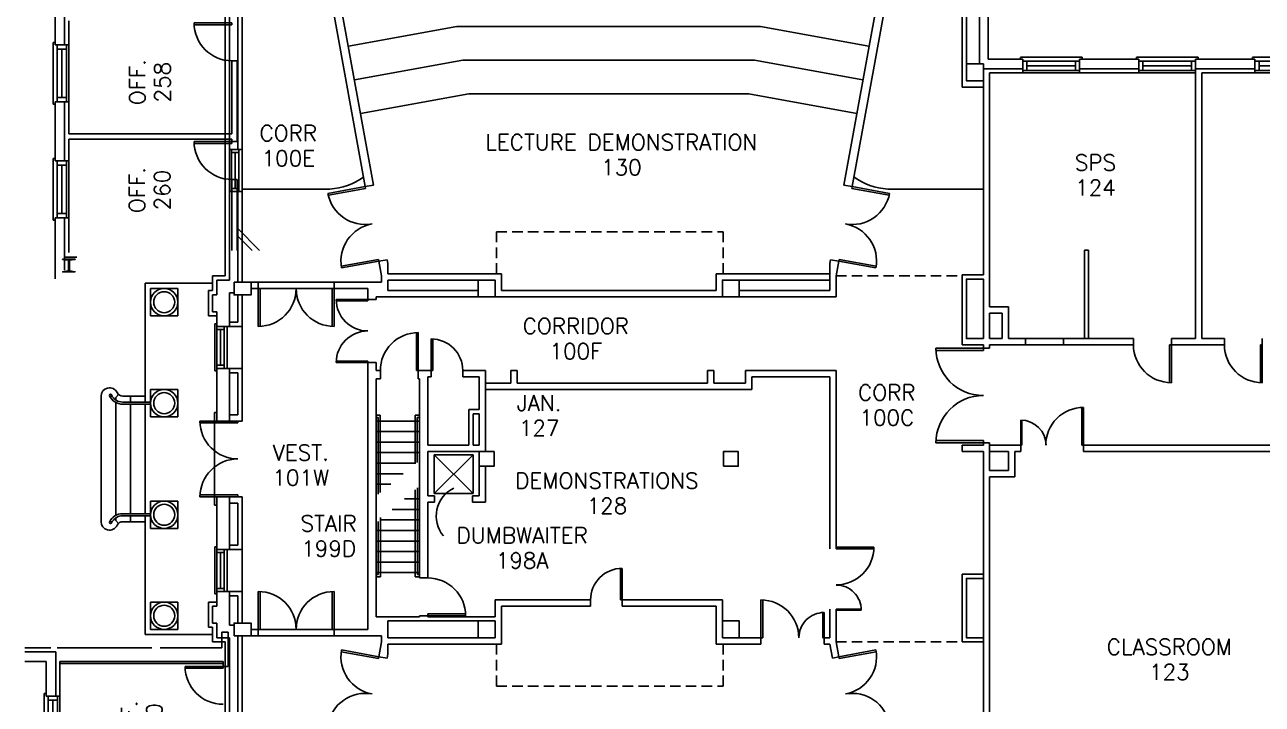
# Model space of a CAD drawing. Extents: x 225 to 2834, y 93 to 2722.
# Drawn here: x 303 to 1479, y 1125 to 1771 of the extents above; entities that cross this region are included whole.
import ezdxf
from ezdxf.enums import TextEntityAlignment as Align

# ---------------------------------------------------------------- set-up
doc = ezdxf.new("R2010")
doc.units = 0
doc.header["$LTSCALE"] = 40
doc.header["$MEASUREMENT"] = 0
doc.linetypes.add('HIDDEN', pattern=[0.375, 0.25, -0.125])
doc.layers.get('0').update_dxf_attribs({"linetype": 'CONTINUOUS'})
for name, color, linetype in [('A-AREA-IDEN', 3, 'CONTINUOUS'), ('A-DOOR', 7, 'CONTINUOUS'), ('A-FLOR-STRS', 7, 'CONTINUOUS'), ('A-GLAZ', 2, 'CONTINUOUS'), ('A-STRS-RAIL', 7, 'CONTINUOUS'), ('A-WALL', 7, 'CONTINUOUS'), ('S-COLS', 3, 'CONTINUOUS')]:
    doc.layers.add(name, color=color, linetype=linetype)
doc.styles.add('SIMPLEX', font='simplex', dxfattribs={"height": 23})

# ---------------------------------------------------------------- blocks, each defined once
blk = doc.blocks.new('AD04A', base_point=(489.664, 570.31))
for p, q in [((488.664, 571.31), (488.664, 570.31)), ((488.713, 570.31), (488.713, 571.309)), ((490.616, 570.31), (490.616, 571.309)), ((490.664, 571.31), (490.664, 570.31)), ((488.664, 570.31), (488.713, 570.31)), ((490.664, 570.31), (490.616, 570.31))]:
    blk.add_line(p, q)
for centre, start, end in [((488.664, 570.31), 0, 90), ((490.664, 570.31), 90, 180)]:
    blk.add_arc(centre, 1, start, end)
blk = doc.blocks.new('Q')
at = {"layer": 'A-STRS-RAIL', "style": 'SIMPLEX'}
for tag, p in [('ROOM', (2.01, 4.02)), ('NUMBER', (2.01, -15.09))]:
    blk.add_attdef(tag, text='', height=12, dxfattribs=at).set_placement(p, align=Align.CENTER)
blk = doc.blocks.new('AD05A', base_point=(203.035, 424.492))
for p, q in [((203.035, 424.492), (203.084, 424.492)), ((203.035, 424.492), (203.035, 423.492)), ((203.084, 423.493), (203.084, 424.492))]:
    blk.add_line(p, q)
blk.add_arc((203.035, 424.492), 1, 270, 0)
blk = doc.blocks.new('AD03A', base_point=(6.133, 5.024))
for p, q in [((6.133, 6.024), (6.133, 5.024)), ((6.182, 5.024), (6.182, 6.022)), ((6.133, 5.024), (6.182, 5.024))]:
    blk.add_line(p, q)
blk.add_arc((6.133, 5.024), 1, 0, 90)
blk = doc.blocks.new('WDO')
at = {"layer": 'A-GLAZ'}
for p, q in [((2681.4, 408.1), (2681.4, 462.1)), ((2683.6, 408.1), (2683.6, 462.1)), ((2692.6, 408.1), (2692.6, 462.1)), ((2696.3, 464.4), (2694.4, 464.4)), ((2696.3, 405.8), (2696.3, 464.4)), ((2683.6, 458.1), (2692.6, 458.1)), ((2688.1, 412.1), (2688.1, 458.1)), ((2683.6, 412.1), (2692.6, 412.1)), ((2694.4, 405.8), (2696.3, 405.8))]:
    blk.add_line(p, q, dxfattribs=at)
at = {"layer": 'A-WALL'}
for p, q in [((2681.4, 462.1), (2694.4, 462.1)), ((2681.4, 408.1), (2694.4, 408.1))]:
    blk.add_line(p, q, dxfattribs=at)

msp = doc.modelspace()

# ---------------------------------------------------------------- linework, layer by layer
at = {"layer": 'A-AREA-IDEN'}
msp.add_arc((723.24349, 1303.59597), 29.32209, 115.18001603, 219.75206161, dxfattribs=at)
at = {"layer": 'A-FLOR-STRS'}
for p, q in [((592.80032, 1614.55709), (509.39123, 1614.55709)), ((1122.98214, 1614.55709), (1213.89123, 1614.55709)), ((375.39123, 1417.60767), (375.39123, 1357.96574)), ((389.39123, 1411.66567), (389.39123, 1357.96574)), ((417.39123, 1417.60767), (396.04034, 1417.60767)), ((403.39123, 1417.60767), (403.39123, 1411.98595)), ((403.39123, 1409.98595), (403.39123, 1357.96574)), ((640.74162, 1399.45766), (636.89123, 1399.45766)), ((638.74162, 1397.45766), (636.89123, 1397.45766)), ((677.89123, 1393.96574), (636.89123, 1393.96574)), ((677.89123, 1383.96574), (636.89123, 1383.96574)), ((677.89123, 1373.96574), (636.89123, 1373.96574)), ((375.39123, 1298.32381), (375.39123, 1357.96574)), ((389.39123, 1304.2658), (389.39123, 1357.96574)), ((403.39123, 1305.94552), (403.39123, 1357.96574)), ((677.89123, 1363.96574), (636.89123, 1363.96574)), ((674.2932, 1353.96574), (636.89123, 1353.96574)), ((662.61416, 1343.96574), (636.89123, 1343.96574)), ((650.93512, 1333.96574), (636.89123, 1333.96574)), ((663.84734, 1319.96574), (677.89123, 1319.96574)), ((652.1683, 1309.96574), (677.89123, 1309.96574)), ((417.39123, 1298.32381), (396.04034, 1298.32381)), ((403.39123, 1298.32381), (403.39123, 1303.94552)), ((636.89123, 1296.88498), (636.89123, 1207.96574)), ((640.48926, 1299.96574), (677.89123, 1299.96574)), ((636.89123, 1289.96574), (677.89123, 1289.96574)), ((636.89123, 1279.96574), (677.89123, 1279.96574)), ((636.89123, 1269.96574), (677.89123, 1269.96574)), ((636.89123, 1259.96574), (677.89123, 1259.96574)), ((636.89123, 1249.96574), (677.89123, 1249.96574))]:
    msp.add_line(p, q, dxfattribs=at)
for centre, radius, start, end in [((590.00189, 1673.1909), 58.70056, 272.73249741, 306.36633239), ((1125.78057, 1673.1909), 58.70056, 233.63366761, 267.26750259), ((1125.78057, 1673.1909), 58.70056, 233.63366761, 267.26750259), ((383.39123, 1417.60767), 8, 25.37693353, 180), ((383.39123, 1298.32381), 8, 180, 334.62306647)]:
    msp.add_arc(centre, radius, start, end, dxfattribs=at)
at = {"layer": 'A-GLAZ'}
for p, q in [((497.39123, 1652.17057), (497.39123, 1612.17057)), ((499.39123, 1652.17057), (499.39123, 1612.17057)), ((506.39123, 1649.17057), (499.39123, 1649.17057)), ((502.89123, 1649.17057), (502.89123, 1615.17057)), ((506.39123, 1652.17057), (506.39123, 1612.17057)), ((509.39123, 1652.17057), (509.39123, 1612.17057)), ((506.39123, 1615.17057), (499.39123, 1615.17057)), ((483.39123, 1486.29763), (483.39123, 1441.63385)), ((485.39123, 1486.29763), (483.39123, 1486.29763)), ((485.39123, 1483.96574), (485.39123, 1443.96574)), ((492.39123, 1483.96574), (492.39123, 1443.96574)), ((495.39123, 1483.96574), (495.39123, 1443.96574)), ((509.39123, 1483.96574), (509.39123, 1443.96574)), ((492.39123, 1480.96574), (485.39123, 1480.96574)), ((488.89123, 1480.96574), (488.89123, 1446.96574)), ((492.39123, 1446.96574), (485.39123, 1446.96574)), ((485.39123, 1441.63385), (483.39123, 1441.63385)), ((483.39123, 1229.63385), (483.39123, 1274.29763)), ((485.39123, 1274.29763), (483.39123, 1274.29763)), ((485.39123, 1231.96574), (485.39123, 1271.96574)), ((492.39123, 1231.96574), (492.39123, 1271.96574)), ((495.39123, 1231.96574), (495.39123, 1271.96574)), ((509.39123, 1231.96574), (509.39123, 1271.96574)), ((492.39123, 1268.96574), (485.39123, 1268.96574)), ((488.89123, 1234.96574), (488.89123, 1268.96574)), ((492.39123, 1234.96574), (485.39123, 1234.96574)), ((485.39123, 1229.63385), (483.39123, 1229.63385))]:
    msp.add_line(p, q, dxfattribs=at)
at = {"layer": 'A-STRS-RAIL'}
for p, q in [((389.39123, 1416.42281), (391.96506, 1419.20402)), ((389.39123, 1416.42281), (389.39123, 1413.99649)), ((422.39123, 1411.98595), (396.04034, 1411.98595)), ((422.39123, 1409.98595), (396.04034, 1409.98595)), ((638.74162, 1324.34797), (638.74162, 1397.45766)), ((640.74162, 1326.06044), (640.74162, 1399.45766)), ((673.89123, 1355.33294), (673.89123, 1399.45766)), ((677.89123, 1399.45766), (673.89123, 1399.45766)), ((675.89123, 1354.67568), (675.89123, 1397.45766)), ((677.89123, 1397.45766), (675.89123, 1397.45766)), ((676.04084, 1330.40624), (676.04084, 1247.96574)), ((674.04084, 1328.69377), (674.04084, 1245.96574)), ((422.39123, 1305.94552), (396.04034, 1305.94552)), ((389.39123, 1299.50867), (389.39123, 1301.93498)), ((389.39123, 1299.50867), (391.96506, 1296.72745)), ((422.39123, 1303.94552), (396.04034, 1303.94552)), ((638.89123, 1298.59745), (638.89123, 1247.96574)), ((640.89123, 1300.30992), (640.89123, 1245.96574)), ((636.89123, 1247.96574), (638.89123, 1247.96574)), ((676.04084, 1247.96574), (677.89123, 1247.96574)), ((636.89123, 1245.96574), (640.89123, 1245.96574)), ((674.04084, 1245.96574), (677.89123, 1245.96574))]:
    msp.add_line(p, q, dxfattribs=at)
for centre in [(384.29474, 1418.41452), (384.29474, 1297.51695)]:
    msp.add_circle(centre, 1, dxfattribs=at)
for centre, radius, start, end in [((396.04034, 1423.98595), 14, 205.37693353, 270), ((396.04034, 1423.98595), 12, 205.37693353, 270), ((396.04034, 1423.60767), 6, 205.37693353, 270), ((396.04034, 1291.94552), 14, 90, 154.62306647), ((396.04034, 1291.94552), 12, 90, 154.62306647), ((396.04034, 1292.32381), 6, 90, 154.62306647)]:
    msp.add_arc(centre, radius, start, end, dxfattribs=at)
at = {"layer": 'A-WALL', "color": 4}
for p, q in [((493.39123, 1531.96574), (493.39123, 2141.21771)), ((713.59387, 1769.00358), (610.70305, 1750.29616)), ((857.89123, 1769.00358), (713.59387, 1769.00358)), ((857.89123, 1769.00358), (1002.18859, 1769.00358)), ((1002.18859, 1769.00358), (1105.07941, 1750.29616)), ((719.2235, 1737.00358), (616.33268, 1718.29616)), ((857.89123, 1737.00358), (719.2235, 1737.00358)), ((857.89123, 1737.00358), (996.55896, 1737.00358)), ((996.55896, 1737.00358), (1099.44978, 1718.29616)), ((724.85313, 1705.00358), (621.96231, 1686.29616)), ((857.89123, 1705.00358), (724.85313, 1705.00358)), ((857.89123, 1705.00358), (990.92933, 1705.00358)), ((990.92933, 1705.00358), (1093.82015, 1686.29616)), ((493.39123, 1531.96574), (481.39123, 1531.96574)), ((481.39123, 1531.96574), (481.39123, 1517.96574)), ((481.39123, 1517.96574), (477.39123, 1517.96574)), ((477.39123, 1517.96574), (477.39123, 1493.96574)), ((477.39123, 1493.96574), (485.39123, 1493.96574)), ((477.39123, 1221.96574), (485.39123, 1221.96574)), ((477.39123, 1197.96574), (477.39123, 1221.96574)), ((481.39123, 1197.96574), (477.39123, 1197.96574)), ((481.39123, 1183.96574), (481.39123, 1197.96574)), ((493.39123, 1183.96574), (481.39123, 1183.96574)), ((493.39123, 1183.96574), (493.39123, 574.71376))]:
    msp.add_line(p, q, dxfattribs=at)
at = {"layer": 'A-WALL'}
for p, q in [((634.3343, 1618.25022), (577.76219, 1929.39682)), ((1081.44816, 1618.25022), (1138.02027, 1929.39682)), ((626.46334, 1616.81914), (569.89123, 1927.96574)), ((1089.31912, 1616.81914), (1145.89123, 1927.96574)), ((331.75489, 1751.53242), (331.75489, 1807.78242)), ((340.75489, 1751.53242), (340.75489, 1807.78242)), ((344.75489, 1751.60823), (344.75489, 1774.51662)), ((499.75489, 1736.47899), (499.75489, 1667.01662)), ((499.75489, 1736.47899), (504.75489, 1736.47899)), ((504.75489, 1736.47899), (504.75489, 1659.67255)), ((1213.89123, 1717.46574), (1213.89123, 1728.96574)), ((1213.89123, 1717.46574), (1197.89123, 1717.46574)), ((1213.89123, 1532.96574), (1213.89123, 1724.96574)), ((1219.89123, 1502.46574), (1219.89123, 1724.96574)), ((1415.64123, 1724.96574), (1415.64123, 1472.46574)), ((1421.64123, 1724.96574), (1421.64123, 1472.46574)), ((1213.89123, 1711.46574), (1193.89123, 1711.46574)), ((331.75489, 1641.28242), (331.75489, 1697.53242)), ((340.75489, 1641.28242), (340.75489, 1697.53242)), ((344.75489, 1667.01662), (344.75489, 1697.53242)), ((344.75489, 1667.01662), (499.75489, 1667.01662)), ((344.75489, 1662.01662), (499.75489, 1662.01662)), ((344.75489, 1641.28242), (344.75489, 1662.01662)), ((499.75489, 1662.01662), (499.75489, 1659.67255)), ((499.75489, 1659.67255), (504.75489, 1659.67255)), ((497.39123, 1652.17057), (509.39123, 1652.17057)), ((499.75489, 1623.67255), (499.75489, 1556.28242)), ((499.75489, 1623.67255), (504.75489, 1623.67255)), ((504.75489, 1623.67255), (504.75489, 1556.24607)), ((497.39123, 1612.17057), (509.39123, 1612.17057)), ((626.46334, 1616.81914), (634.3343, 1618.25022)), ((1089.31912, 1616.81914), (1081.44816, 1618.25022)), ((331.75489, 1529.28242), (331.75489, 1587.28242)), ((340.75489, 1537.28242), (340.75489, 1587.28242)), ((344.75489, 1554.28242), (344.75489, 1587.28242)), ((526.08833, 1556.28242), (504.75489, 1577.61586)), ((519.01726, 1556.28242), (504.75489, 1570.54479)), ((1309.89123, 1472.46574), (1309.89123, 1556.46574)), ((1313.89123, 1472.46574), (1313.89123, 1556.46574)), ((352.25489, 1549.78242), (340.75489, 1549.78242)), ((639.34309, 1545.9805), (647.21405, 1547.41159)), ((641.89123, 1531.96574), (639.34309, 1545.9805)), ((647.89123, 1543.6871), (647.21405, 1547.41159)), ((647.89123, 1533.96574), (647.89123, 1543.6871)), ((1067.89123, 1543.6871), (1068.56841, 1547.41159)), ((1067.89123, 1517.96574), (1067.89123, 1543.6871)), ((1076.43937, 1545.9805), (1068.56841, 1547.41159)), ((1073.89123, 1531.96574), (1076.43937, 1545.9805)), ((641.89123, 1525.96574), (641.89123, 1531.96574)), ((755.89123, 1533.96574), (647.89123, 1533.96574)), ((755.89123, 1533.96574), (755.89123, 1517.96574)), ((959.89123, 1533.96574), (1067.89123, 1533.96574)), ((959.89123, 1533.96574), (959.89123, 1517.96574)), ((1073.89123, 1511.96574), (1073.89123, 1531.96574)), ((1193.89123, 1532.96574), (1193.89123, 1466.46574)), ((1213.89123, 1532.96574), (1193.89123, 1532.96574)), ((1197.89123, 1528.96574), (1197.89123, 1472.46574)), ((1213.89123, 1528.96574), (1197.89123, 1528.96574)), ((1213.89123, 1472.46574), (1213.89123, 1528.96574)), ((417.39123, 1524.98595), (417.39123, 1411.98595)), ((481.39123, 1524.98595), (417.39123, 1524.98595)), ((448.39123, 1519.98595), (422.39123, 1519.98595)), ((422.39123, 1519.98595), (422.39123, 1493.98595)), ((448.39123, 1519.98595), (448.39123, 1493.98595)), ((497.39123, 1527.96574), (485.39123, 1527.96574)), ((485.39123, 1527.96574), (485.39123, 1513.96574)), ((517.89123, 1525.96574), (524.83255, 1525.96574)), ((517.89123, 1519.96574), (524.83255, 1519.96574)), ((524.83255, 1525.96574), (641.89123, 1525.96574)), ((524.83255, 1519.96574), (524.83255, 1525.96574)), ((524.83255, 1519.96574), (628.89123, 1519.96574)), ((596.83255, 1519.96574), (596.83255, 1525.96574)), ((628.89123, 1519.96574), (628.89123, 1509.60679)), ((749.89123, 1527.96574), (647.89123, 1527.96574)), ((647.89123, 1517.96574), (647.89123, 1527.96574)), ((733.89123, 1517.96574), (647.89123, 1517.96574)), ((959.89123, 1517.96574), (755.89123, 1517.96574)), ((965.89123, 1527.96574), (1067.89123, 1527.96574)), ((965.89123, 1527.96574), (965.89123, 1511.96574)), ((981.89123, 1517.96574), (1067.89123, 1517.96574)), ((485.39123, 1513.96574), (481.39123, 1513.96574)), ((481.39123, 1513.96574), (481.39123, 1497.96574)), ((501.89123, 1515.95137), (497.39123, 1515.95137)), ((505.39123, 1487.96574), (505.39123, 1513.96574)), ((509.39123, 1483.96574), (509.39123, 1513.96574)), ((628.89123, 1509.60679), (636.89123, 1509.60679)), ((733.89123, 1511.96574), (636.89123, 1511.96574)), ((636.89123, 1511.96574), (636.89123, 1509.60679)), ((965.89123, 1511.96574), (749.89123, 1511.96574)), ((981.89123, 1511.96574), (1073.89123, 1511.96574)), ((448.39123, 1493.98595), (422.39123, 1493.98595)), ((481.39123, 1497.96574), (485.39123, 1497.96574)), ((485.39123, 1497.96574), (485.39123, 1483.96574)), ((1219.89123, 1472.46574), (1219.89123, 1496.46574)), ((1231.89123, 1472.46574), (1231.89123, 1496.46574)), ((1237.89123, 1472.46574), (1237.89123, 1502.46574)), ((485.39123, 1483.96574), (509.39123, 1483.96574)), ((497.39123, 1487.96574), (505.39123, 1487.96574)), ((1254, 1466.46574), (1254, 1472.46574)), ((1290, 1466.46574), (1290, 1472.46574)), ((1356.57505, 1466.46574), (1356.57505, 1472.46574)), ((1392.57505, 1466.46574), (1392.57505, 1472.46574)), ((1442.96949, 1466.46574), (1442.96949, 1472.46574)), ((1478.96949, 1466.46574), (1478.96949, 1472.46574)), ((1213.89123, 1466.46574), (1213.89123, 1463.253)), ((1213.89123, 1463.253), (1219.89123, 1463.253)), ((1219.89123, 1466.46574), (1219.89123, 1463.253)), ((628.89123, 1449.60679), (628.89123, 1195.96574)), ((628.89123, 1449.60679), (636.89123, 1449.60679)), ((636.89123, 1449.60679), (636.89123, 1442.05757)), ((485.39123, 1393.96574), (485.39123, 1443.96574)), ((485.39123, 1443.96574), (509.39123, 1443.96574)), ((497.39123, 1439.96574), (505.39123, 1439.96574)), ((505.39123, 1439.96574), (505.39123, 1399.96574)), ((509.39123, 1443.96574), (509.39123, 1393.96574)), ((640.81047, 1442.05757), (640.81047, 1434.05757)), ((676.81047, 1442.05757), (676.81047, 1434.05757)), ((685.89123, 1370.96574), (685.89123, 1436.05757)), ((689.15254, 1442.05757), (689.15254, 1436.05757)), ((719.15254, 1442.05757), (719.15254, 1436.05757)), ((734.89123, 1436.05757), (734.89123, 1404.96574)), ((740.89123, 1442.05757), (740.89123, 1364.96574)), ((764.89123, 1442.05757), (770.89123, 1442.05757)), ((764.89123, 1442.05757), (764.89123, 1430.05757)), ((770.89123, 1442.05757), (770.89123, 1430.05757)), ((951.89123, 1442.05757), (957.89123, 1442.05757)), ((951.89123, 1442.05757), (951.89123, 1430.05757)), ((957.89123, 1442.05757), (957.89123, 1430.05757)), ((987.89123, 1442.05757), (987.89123, 1430.05757)), ((993.89123, 1436.05757), (993.89123, 1424.05757)), ((1067.89123, 1436.05757), (1067.89123, 1272.41864)), ((1073.89123, 1442.05757), (1073.89123, 1272.41864)), ((422.39123, 1423.98595), (422.39123, 1397.98595)), ((448.39123, 1423.98595), (422.39123, 1423.98595)), ((448.39123, 1423.98595), (448.39123, 1397.98595)), ((636.89123, 1434.05757), (636.89123, 1296.48962)), ((677.89123, 1244.8154), (677.89123, 1434.05757)), ((417.39123, 1409.98595), (417.39123, 1357.96574)), ((483.32441, 1402.05633), (483.32441, 1357.96574)), ((485.39123, 1402.05633), (483.32441, 1402.05633)), ((497.39123, 1399.96574), (505.39123, 1399.96574)), ((734.89123, 1404.96574), (724.89123, 1404.96574)), ((724.89123, 1404.96574), (724.89123, 1370.96574)), ((734.89123, 1400.96574), (728.89123, 1400.96574)), ((728.89123, 1400.96574), (728.89123, 1370.96574)), ((734.89123, 1400.96574), (734.89123, 1370.96574)), ((448.39123, 1397.98595), (422.39123, 1397.98595)), ((485.39123, 1393.96574), (509.39123, 1393.96574)), ((485.39123, 1393.96574), (509.39123, 1393.96574)), ((724.89123, 1370.96574), (685.89123, 1370.96574)), ((685.89123, 1322.96574), (685.89123, 1364.96574)), ((734.89123, 1364.96574), (685.89123, 1364.96574)), ((734.89123, 1370.96574), (728.89123, 1370.96574)), ((734.89123, 1364.96574), (734.89123, 1322.96574)), ((1193.89123, 1370.96574), (1193.89123, 1364.96574)), ((1213.89123, 1373.253), (1219.89123, 1373.253)), ((1213.89123, 1373.253), (1213.89123, 1370.96574)), ((1213.89123, 1364.96574), (1213.89123, 1004.46574)), ((1219.89123, 1373.253), (1219.89123, 1346.96574)), ((1237.89123, 1364.96574), (1237.89123, 1346.96574)), ((1243.89123, 1364.96574), (1243.89123, 1340.96574)), ((1249.45578, 1370.96574), (1249.45578, 1364.96574)), ((1309.19136, 1370.96574), (1309.19136, 1364.96574)), ((417.39123, 1305.94552), (417.39123, 1357.96574)), ((483.32441, 1313.87514), (483.32441, 1357.96574)), ((673.89123, 1353.46824), (673.89123, 1355.33294)), ((692, 1325), (729, 1362)), ((692, 1362), (729, 1325)), ((692, 1362), (729, 1362)), ((692, 1325), (692, 1362)), ((729, 1362), (729, 1325)), ((740.89123, 1350.96574), (740.89123, 1316.96574)), ((1219.89123, 1340.96574), (1219.89123, 990.96574)), ((448.39123, 1317.94552), (422.39123, 1317.94552)), ((422.39123, 1291.94552), (422.39123, 1317.94552)), ((448.39123, 1291.94552), (448.39123, 1317.94552)), ((485.39123, 1321.96574), (485.39123, 1271.96574)), ((485.39123, 1321.96574), (509.39123, 1321.96574)), ((509.39123, 1271.96574), (509.39123, 1321.96574)), ((729, 1325), (692, 1325)), ((692.39123, 1316.96574), (692.39123, 1322.96574)), ((728.39123, 1316.96574), (728.39123, 1322.96574)), ((485.39123, 1313.87514), (483.32441, 1313.87514)), ((497.39123, 1315.96574), (505.39123, 1315.96574)), ((505.39123, 1275.96574), (505.39123, 1315.96574)), ((685.89123, 1244.8154), (685.89123, 1316.96574)), ((417.39123, 1190.94552), (417.39123, 1303.94552)), ((640.89123, 1302.17461), (640.89123, 1300.30992)), ((448.39123, 1291.94552), (422.39123, 1291.94552)), ((485.39123, 1271.96574), (509.39123, 1271.96574)), ((497.39123, 1275.96574), (505.39123, 1275.96574)), ((1193.89123, 1248.46574), (1193.89123, 1183.96574)), ((1213.89123, 1248.46574), (1193.89123, 1248.46574)), ((685.89123, 1244.8154), (677.89123, 1244.8154)), ((1197.89123, 1244.46574), (1197.89123, 1187.96574)), ((1213.89123, 1244.46574), (1197.89123, 1244.46574)), ((485.39123, 1231.96574), (509.39123, 1231.96574)), ((485.39123, 1217.96574), (485.39123, 1231.96574)), ((497.39123, 1227.96574), (505.39123, 1227.96574)), ((505.39123, 1227.96574), (505.39123, 1201.96574)), ((509.39123, 1231.96574), (509.39123, 1201.96574)), ((749.89123, 1223.96574), (840.61831, 1223.96574)), ((749.89123, 1207.96574), (749.89123, 1223.96574)), ((840.61831, 1223.96574), (840.61831, 1217.96574)), ((965.89123, 1223.96574), (870.61831, 1223.96574)), ((870.61831, 1223.96574), (870.61831, 1217.96574)), ((965.89123, 1187.96574), (965.89123, 1223.96574)), ((448.39123, 1221.94552), (422.39123, 1221.94552)), ((422.39123, 1195.94552), (422.39123, 1221.94552)), ((448.39123, 1195.94552), (448.39123, 1221.94552)), ((481.39123, 1217.96574), (485.39123, 1217.96574)), ((481.39123, 1201.96574), (481.39123, 1217.96574)), ((755.89123, 1181.96574), (755.89123, 1217.96574)), ((755.89123, 1217.96574), (840.61831, 1217.96574)), ((959.89123, 1217.96574), (870.61831, 1217.96574)), ((959.89123, 1181.96574), (959.89123, 1217.96574)), ((1067.89123, 1215.30252), (1067.89123, 1187.96574)), ((1073.89123, 1215.30252), (1073.89123, 1183.96574)), ((485.39123, 1201.96574), (481.39123, 1201.96574)), ((485.39123, 1187.96574), (485.39123, 1201.96574)), ((501.89123, 1199.98011), (497.39123, 1199.98011)), ((677.89123, 1207.96574), (636.89123, 1207.96574)), ((749.89123, 1203.96574), (647.89123, 1203.96574)), ((647.89123, 1203.96574), (647.89123, 1187.96574)), ((685.89123, 1208.8154), (677.89123, 1208.8154)), ((677.89123, 1207.96574), (677.89123, 1208.8154)), ((685.89123, 1207.96574), (685.89123, 1208.8154)), ((749.89123, 1207.96574), (685.89123, 1207.96574)), ((749.89123, 1187.96574), (749.89123, 1203.96574)), ((481.39123, 1190.94552), (417.39123, 1190.94552)), ((448.39123, 1195.94552), (422.39123, 1195.94552)), ((497.39123, 1187.96574), (485.39123, 1187.96574)), ((490.28512, 1178.55409), (490.28512, 1193.2984)), ((496.28512, 1193.2984), (490.28512, 1193.2984)), ((496.28512, 1165.55409), (496.28512, 1193.2984)), ((517.89123, 1195.96574), (524.83255, 1195.96574)), ((517.89123, 1189.96574), (524.83255, 1189.96574)), ((524.83255, 1195.96574), (524.83255, 1189.96574)), ((524.83255, 1195.96574), (628.89123, 1195.96574)), ((524.83255, 1189.96574), (641.89123, 1189.96574)), ((596.83255, 1195.96574), (596.83255, 1189.96574)), ((641.89123, 1189.96574), (641.89123, 1183.96574)), ((749.89123, 1187.96574), (647.89123, 1187.96574)), ((965.89123, 1187.96574), (1002.49112, 1187.96574)), ((1002.49112, 1187.96574), (1002.49112, 1181.96574)), ((1038.49112, 1187.96574), (1038.59696, 1187.96574)), ((1062.59696, 1187.96574), (1062.59696, 1181.96574)), ((1062.59696, 1187.96574), (1067.89123, 1187.96574)), ((327.78512, 1178.55409), (302.86512, 1178.55409)), ((423.55605, 1178.55409), (333.78512, 1178.55409)), ((490.28512, 1178.55409), (431.55605, 1178.55409)), ((641.89123, 1183.96574), (639.34309, 1169.95097)), ((755.89123, 1181.96574), (647.89123, 1181.96574)), ((647.89123, 1181.96574), (647.89123, 1172.24438)), ((959.89123, 1181.96574), (1002.49112, 1181.96574)), ((1062.59696, 1181.96574), (1067.89123, 1181.96574)), ((1067.89123, 1181.96574), (1070.41972, 1168.64331)), ((1073.89123, 1183.96574), (1076.43937, 1169.95097)), ((332.28512, 1174.55409), (302.86512, 1174.55409)), ((323.28512, 1165.55409), (302.86512, 1165.55409)), ((323.28512, 1165.55409), (323.28512, 1132.55409)), ((332.28512, 1174.55409), (332.28512, 1132.55409)), ((491.28512, 1165.55409), (336.28512, 1165.55409)), ((336.28512, 1165.55409), (336.28512, 1132.55409)), ((491.28512, 1165.55409), (491.28512, 1160.76751)), ((496.28512, 1165.55409), (496.28512, 1160.76751)), ((639.34309, 1169.95097), (647.21405, 1168.51989)), ((647.89123, 1172.24438), (647.21405, 1168.51989)), ((1076.43937, 1169.95097), (1070.41972, 1168.64331)), ((491.28512, 1163.55409), (336.28512, 1163.55409)), ((491.28512, 1160.76751), (496.28512, 1160.76751))]:
    msp.add_line(p, q, dxfattribs=at)
at = {"layer": 'A-WALL', "color": 7}
for p, q in [((497.39123, 1652.17057), (497.39123, 1808.17057)), ((1193.89123, 1711.46574), (1193.89123, 1804.01162)), ((1210.39123, 1733.46574), (1210.39123, 1804.01162)), ((1218.39123, 1737.96574), (1218.39123, 1804.01162)), ((1197.89123, 1717.46574), (1197.89123, 1798.01162)), ((505.39123, 1652.17057), (505.39123, 1785.96574)), ((509.39123, 1652.17057), (509.39123, 1781.96574)), ((1213.89123, 1728.96574), (1251.39123, 1728.96574)), ((1218.39123, 1737.96574), (1251.39123, 1737.96574)), ((1305.39123, 1737.96574), (1361.64123, 1737.96574)), ((1305.39123, 1728.96574), (1361.64123, 1728.96574)), ((1415.64123, 1737.96574), (1471.89123, 1737.96574)), ((1415.64123, 1728.96574), (1471.89123, 1728.96574)), ((1219.89123, 1724.96574), (1251.39123, 1724.96574)), ((1305.39123, 1724.96574), (1361.64123, 1724.96574)), ((1421.64123, 1724.96574), (1471.89123, 1724.96574)), ((497.39123, 1527.96574), (497.39123, 1612.17057)), ((505.39123, 1525.96574), (505.39123, 1612.17057)), ((509.39123, 1525.96574), (509.39123, 1612.17057)), ((1309.89123, 1556.46574), (1313.89123, 1556.46574)), ((497.39123, 1483.96574), (497.39123, 1515.95137)), ((1219.89123, 1502.46574), (1237.89123, 1502.46574)), ((1219.89123, 1496.46574), (1231.89123, 1496.46574)), ((1197.89123, 1472.46574), (1213.89123, 1472.46574)), ((1219.89123, 1472.46574), (1231.89123, 1472.46574)), ((1237.89123, 1472.46574), (1254, 1472.46574)), ((1254, 1472.46574), (1356.57505, 1472.46574)), ((1392.57505, 1472.46574), (1415.64123, 1472.46574)), ((1421.64123, 1472.46574), (1442.96949, 1472.46574)), ((1193.89123, 1466.46574), (1213.89123, 1466.46574)), ((1219.89123, 1466.46574), (1254, 1466.46574)), ((1254, 1466.46574), (1356.57505, 1466.46574)), ((1392.57505, 1466.46574), (1442.96949, 1466.46574)), ((497.39123, 1443.96574), (497.39123, 1393.96574)), ((636.89123, 1442.05757), (640.81047, 1442.05757)), ((676.81047, 1442.05757), (689.15254, 1442.05757)), ((685.89123, 1436.05757), (689.15254, 1436.05757)), ((685.89123, 1436.05757), (689.15254, 1436.05757)), ((719.15254, 1442.05757), (740.89123, 1442.05757)), ((719.15254, 1436.05757), (734.89123, 1436.05757)), ((987.89123, 1442.05757), (1073.89123, 1442.05757)), ((993.89123, 1436.05757), (1067.89123, 1436.05757)), ((636.89123, 1434.05757), (640.81047, 1434.05757)), ((676.81047, 1434.05757), (677.89123, 1434.05757)), ((740.89123, 1430.05757), (764.89123, 1430.05757)), ((740.89123, 1424.05757), (993.89123, 1424.05757)), ((770.89123, 1430.05757), (951.89123, 1430.05757)), ((957.89123, 1430.05757), (987.89123, 1430.05757)), ((1193.89123, 1370.96574), (1213.89123, 1370.96574)), ((1193.89123, 1364.96574), (1213.89123, 1364.96574)), ((1219.89123, 1370.96574), (1249.45578, 1370.96574)), ((1219.89123, 1364.96574), (1237.89123, 1364.96574)), ((1243.89123, 1364.96574), (1249.45578, 1364.96574)), ((1309.19136, 1370.96574), (1595.47855, 1370.96574)), ((1309.19136, 1364.96574), (1545.89123, 1364.96574)), ((1219.89123, 1346.96574), (1237.89123, 1346.96574)), ((1219.89123, 1340.96574), (1243.89123, 1340.96574)), ((497.39123, 1271.96574), (497.39123, 1321.96574)), ((685.89123, 1322.96574), (692.39123, 1322.96574)), ((728.39123, 1322.96574), (734.89123, 1322.96574)), ((685.89123, 1316.96574), (692.39123, 1316.96574)), ((728.39123, 1316.96574), (740.89123, 1316.96574)), ((497.39123, 1231.96574), (497.39123, 1199.98011)), ((497.39123, 1187.96574), (497.39123, 1103.7609)), ((505.39123, 1189.96574), (505.39123, 1103.7609)), ((509.39123, 1189.96574), (509.39123, 1103.7609)), ((1197.89123, 1187.96574), (1213.89123, 1187.96574)), ((1193.89123, 1183.96574), (1213.89123, 1183.96574))]:
    msp.add_line(p, q, dxfattribs=at)
at = {"layer": 'A-WALL', "linetype": 'HIDDEN'}
for p, q in [((751.10969, 1573.96574), (966.72551, 1573.96574)), ((751.10969, 1533.96574), (751.10969, 1573.96574)), ((966.72551, 1573.96574), (966.72551, 1533.96574)), ((1073.89123, 1531.96574), (1193.89123, 1531.96574)), ((751.10969, 1181.96574), (751.10969, 1141.96574)), ((966.72551, 1141.96574), (966.72551, 1181.96574)), ((1073.89123, 1183.96574), (1193.89123, 1183.96574)), ((751.10969, 1141.96574), (966.72551, 1141.96574))]:
    msp.add_line(p, q, dxfattribs=at)
at = {"layer": 'A-WALL'}
for centre, radius in [((435.39123, 1506.98595), 13), ((435.39123, 1506.98595), 10), ((435.39123, 1410.98595), 13), ((435.39123, 1410.98595), 10), ((435.39123, 1304.94552), 13), ((435.39123, 1304.94552), 10), ((435.39123, 1208.94552), 13), ((435.39123, 1208.94552), 10)]:
    msp.add_circle(centre, radius, dxfattribs=at)
at = {"layer": 'S-COLS'}
for points in [[(1197.89123, 1733.46574), (1197.89123, 1717.46574), (1213.89123, 1717.46574), (1213.89123, 1733.46574), (1197.89123, 1733.46574)], [(501.89123, 1525.96574), (501.89123, 1513.96574), (517.89123, 1513.96574), (517.89123, 1525.96574), (501.89123, 1525.96574)], [(733.89123, 1511.96574), (733.89123, 1527.96574), (749.89123, 1527.96574), (749.89123, 1511.96574), (733.89123, 1511.96574)], [(965.89123, 1527.96574), (965.89123, 1511.96574), (981.89123, 1511.96574), (981.89123, 1527.96574), (965.89123, 1527.96574)], [(965.89123, 1511.96574), (965.89123, 1527.96574), (981.89123, 1527.96574), (981.89123, 1511.96574), (965.89123, 1511.96574)], [(501.89123, 1189.96574), (501.89123, 1201.96574), (517.89123, 1201.96574), (517.89123, 1189.96574), (501.89123, 1189.96574)], [(733.89123, 1187.96574), (733.89123, 1203.96574), (749.89123, 1203.96574), (749.89123, 1187.96574), (733.89123, 1187.96574)], [(965.89123, 1187.96574), (965.89123, 1203.96574), (981.89123, 1203.96574), (981.89123, 1187.96574), (965.89123, 1187.96574)]]:
    msp.add_lwpolyline(points, dxfattribs=at)
msp.add_lwpolyline([(350.81105, 1535.78242), (350.81105, 1535.83045, 0.3666293647), (350.77623, 1535.87155), (345.34586, 1536.77661, -0.3666293647), (345.31105, 1536.81771), (345.31105, 1546.74712, -0.3666293647), (345.34586, 1546.78822), (350.77623, 1547.69328, 0.3666293647), (350.81105, 1547.73438), (350.81105, 1547.78242), (338.81105, 1547.78242), (338.81105, 1547.73438, 0.3666293647), (338.84586, 1547.69328), (344.27623, 1546.78822, -0.3666293647), (344.31105, 1546.74712), (344.31105, 1536.81771, -0.3666293647), (344.27623, 1536.77661), (338.84586, 1535.87155, 0.3666293647), (338.81105, 1535.83045), (338.81105, 1535.78242)], format="xyb", close=True, dxfattribs=at)
for points in [[(1213.89123, 1472.46574), (1213.89123, 1528.96574), (1197.89123, 1528.96574), (1197.89123, 1472.46574)], [(734.89123, 1350.96574), (734.89123, 1364.96574), (748.89123, 1364.96574), (748.89123, 1350.96574)], [(966.89123, 1350.96574), (966.89123, 1364.96574), (980.89123, 1364.96574), (980.89123, 1350.96574)], [(1213.89123, 1187.96574), (1213.89123, 1244.46574), (1197.89123, 1244.46574), (1197.89123, 1187.96574)]]:
    msp.add_lwpolyline(points, close=True, dxfattribs=at)

# ---------------------------------------------------------------- block references
at = {"layer": 'A-AREA-IDEN', "xscale": 1.25, "yscale": 1.25, "zscale": 1.25, "rotation": 90}
for p, values in [((422.39822, 1713.61829), {'ROOM': 'OFF.', 'NUMBER': '258'}), ((422.11156, 1611.07305), {'ROOM': 'OFF.', 'NUMBER': '260'}), ((414.73315, 1104.00708), {'ROOM': 'OFF.', 'NUMBER': '250'})]:
    msp.add_blockref('Q', p, dxfattribs=at).add_auto_attribs(values)
at = {"layer": 'A-AREA-IDEN', "xscale": 1.25, "yscale": 1.25, "zscale": 1.25}
for p, values in [((550.84006, 1655.11762), {'ROOM': 'CORR', 'NUMBER': '100E'}), ((867.40518, 1646.5464), {'ROOM': 'LECTURE DEMONSTRATION', 'NUMBER': '130'}), ((1317.9575, 1627.22163), {'ROOM': 'SPS', 'NUMBER': '124'}), ((824.10717, 1471.76396), {'ROOM': 'CORRIDOR', 'NUMBER': '100F'}), ((1119.67611, 1408.55903), {'ROOM': 'CORR', 'NUMBER': '100C'}), ((789.28347, 1398.66195), {'ROOM': 'JAN.', 'NUMBER': '127'}), ((562.73476, 1351.46537), {'ROOM': 'VEST.', 'NUMBER': '101W'}), ((853.64081, 1324.7759), {'ROOM': 'DEMONSTRATIONS', 'NUMBER': '128'}), ((589.2015, 1284.10724), {'ROOM': 'STAIR', 'NUMBER': '199D'}), ((773.09765, 1272.78056), {'ROOM': 'DUMBWAITER', 'NUMBER': '198A'}), ((1388.19337, 1166.79846), {'ROOM': 'CLASSROOM', 'NUMBER': '123'})]:
    msp.add_blockref('Q', p, dxfattribs=at).add_auto_attribs(values)
at = {"layer": 'A-DOOR', "zscale": 0.01}
for name, p, xscale, yscale, rotation in [('AD03A', (499.75489, 1772.47899), -36, 36, 90), ('AD03A', (499.75489, 1659.67255), -36, 36, 90), ('AD04A', (632.90321, 1581.39982), 36, 36, 100.3048464687639), ('AD04A', (1082.87924, 1581.39982), -36, 36, 259.695153531236), ('AD04A', (560.83255, 1519.96574), -36, 36, 180.0000000000004), ('AD04A', (628.89123, 1479.60679), 30, 30, 90), ('AD05A', (676.81047, 1442.05757), 36, 36, 180), ('AD04A', (1213.89123, 1418.253), 45, 45, 90), ('AD03A', (1392.57505, 1466.46574), 36, 36, 180), ('AD03A', (1478.96949, 1466.46574), 36, 36, 180), ('AD05A', (1309.19136, 1370.96574), 36, 36, 180), ('AD04A', (505.39123, 1357.96574), 36, 36, 90), ('AD03A', (1073.89352, 1274.24169), 36, 36, 270), ('AD05A', (870.61831, 1223.96574), 30, 30, 180), ('AD05A', (685.89123, 1208.8154), 36, 36, 90), ('AD05A', (1073.89352, 1214.13585), 24, 24, 89.99999999999999), ('AD04A', (560.83255, 1195.96574), 36, 36, 359.9999999999997), ('AD05A', (1062.59696, 1187.96574), 24, 24, 180), ('AD04A', (632.90321, 1134.53166), -36, 36, 79.69515353123606), ('AD04A', (1082.87924, 1134.53166), 36, 36, 280.3048464687639), ('AD03A', (491.28512, 1160.76751), -36, 36, 90)]:
    msp.add_blockref(name, p, dxfattribs=dict(at, xscale=xscale, yscale=yscale, rotation=rotation))
for p, xscale, yscale in [((689.15254, 1442.05757), 30, 30), ((1249.45578, 1370.96574), 24, 24), ((1002.49112, 1187.96574), 36, 36)]:
    msp.add_blockref('AD03A', p, dxfattribs=dict(at, xscale=xscale, yscale=yscale))
at = {"layer": 'A-GLAZ'}
for p, rotation in [((3026.14612, 2159.62315), 180), ((1713.48197, -956.42549), 90.00000000000163), ((1823.73197, -956.42549), 90.00000000000163), ((1933.98197, -956.42549), 90.00000000000163), ((3026.14612, 2049.37315), 180)]:
    msp.add_blockref('WDO', p, dxfattribs=dict(at, rotation=rotation))
at = {"layer": 'A-GLAZ', "xscale": -1}
msp.add_blockref('WDO', (3017.67635, 670.46335), dxfattribs=at)

doc.saveas('drawing.dxf')
